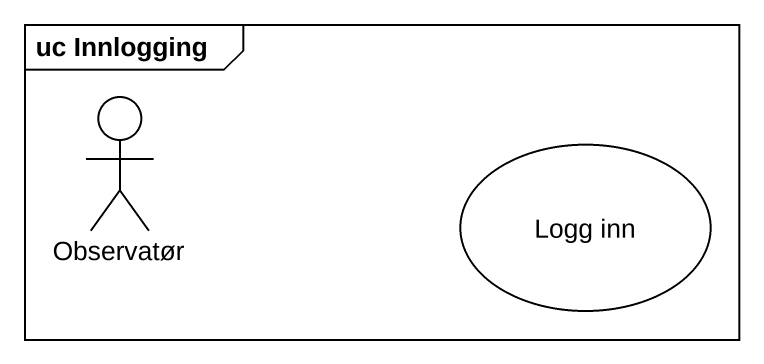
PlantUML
@startuml
mainframe uc Innlogging
actor Observatør
usecase "Logg inn" as Logg_inn
@enduml
